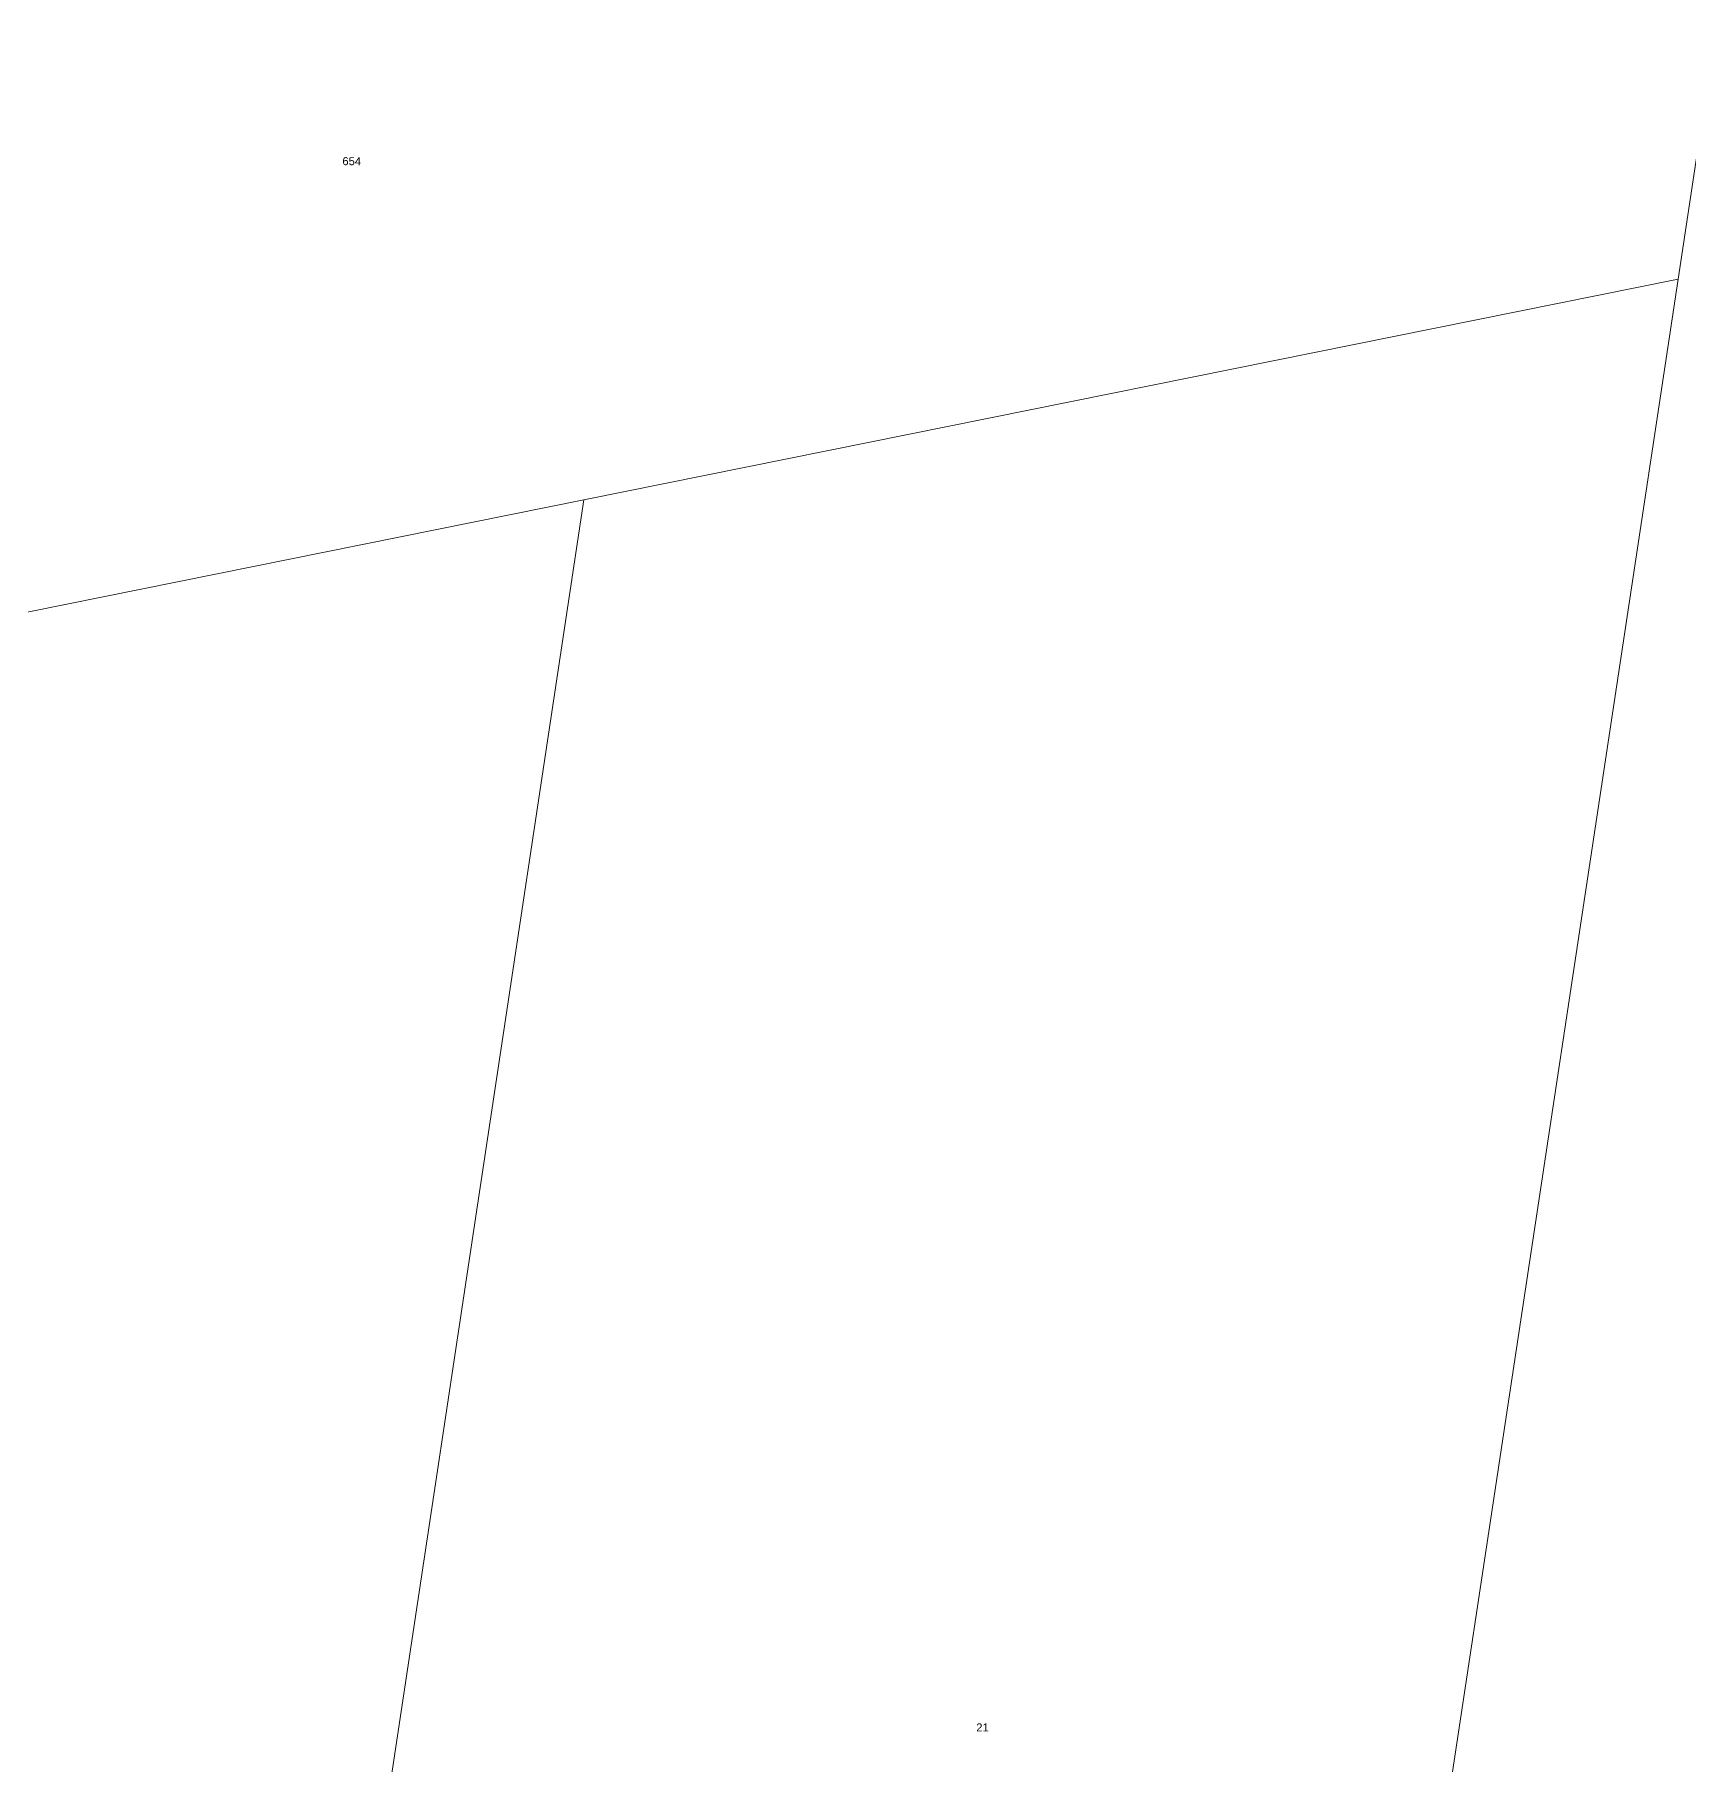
# Model space of a CAD drawing. Header units: metres. Extents: x 292510 to 295946, y 6251475 to 6256272.
# Drawn here: x 294817.5 to 295189.7, y 6254421.3 to 6254810.7 of the extents above; entities that cross this region are included whole.
import ezdxf

# ---------------------------------------------------------------- set-up
doc = ezdxf.new("R2010")
doc.units = ezdxf.units.M
doc.layers.add('Cadastre Land Parcels_SP_EXT', color=7, linetype='Continuous', lineweight=5)
doc.styles.get("Standard").update_dxf_attribs({"font": 'arial.ttf'})

msp = doc.modelspace()

# ---------------------------------------------------------------- linework, layer by layer
at = {"layer": 'Cadastre Land Parcels_SP_EXT', "linetype": 'Continuous'}
for points in [[(295187.13, 6254755.68), (295210.65, 6254911.22), (294911.19, 6254851.2), (294909.8, 6254850.97), (294488.39, 6254764.97), (294559.09, 6254628.93), (294941.08, 6254706.03), (295187.13, 6254755.68)], [(295187.13, 6254755.68), (294941.08, 6254706.03), (294878.94, 6254293.6), (294941.95, 6254284.25), (295112, 6254257.03), (295114.8, 6254276.96), (295187.13, 6254755.68)], [(294878.94, 6254293.6), (294941.08, 6254706.03), (294559.09, 6254628.93), (294640.72, 6254471.89), (294656.9, 6254435.41), (294668.52, 6254397.25), (294675.34, 6254357.95), (294676.76, 6254329.77), (294683.09, 6254322.76), (294878.94, 6254293.6)]]:
    msp.add_lwpolyline(points, close=True, dxfattribs=at)

# ---------------------------------------------------------------- texts
at = {"layer": 'Cadastre Land Parcels_SP_EXT'}
for s, p in [('654', (294886.76, 6254781.29)), ('21', (295029.32, 6254428.92))]:
    msp.add_text(s, height=1.8, dxfattribs=at).set_placement(p)

doc.saveas('drawing.dxf')
